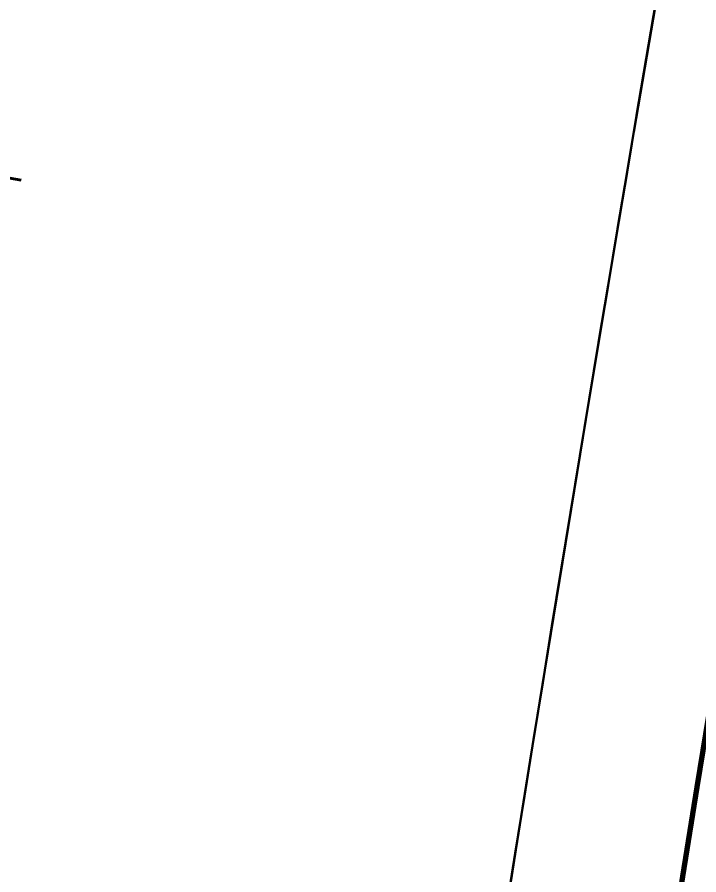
# Model space of a CAD drawing. Extents: x 2081963 to 2085386, y 738291 to 742228.
# Drawn here: x 2083656.59 to 2083664.64, y 741739.36 to 741749.5 of the extents above; entities that cross this region are included whole.
import ezdxf
from ezdxf.enums import TextEntityAlignment as Align

# ---------------------------------------------------------------- set-up
doc = ezdxf.new("R2010")
doc.units = 0
doc.header["$MEASUREMENT"] = 0
for name, color, linetype, lineweight in [('Prop Conc 5in Monolithic Keyed In Island', 1, 'Continuous', 30), ('Prop Horizontal Alignment', 2, 'Continuous', 70), ('Prop Horizontal Alignment Tick Label', 2, 'Continuous', 40)]:
    doc.layers.add(name, color=color, linetype=linetype, lineweight=lineweight)
doc.styles.add('Style-STANDARD', font='STANDARD.shx')

msp = doc.modelspace()

# ---------------------------------------------------------------- linework, layer by layer
at = {"layer": 'Prop Conc 5in Monolithic Keyed In Island', "extrusion": (0, 0, -1)}
for radius, start in [(1002, 358.515671), (998, 358.515671), (998, 4.307144)]:
    msp.add_arc((-2084651.897, 741581.36), radius, start, 14.256735, dxfattribs=at)
at = {"layer": 'Prop Conc 5in Monolithic Keyed In Island'}
msp.add_arc((2084651.897, 741581.36), 1002, 165.743265, 175.692856, dxfattribs=at)
at = {"layer": 'Prop Horizontal Alignment', "extrusion": (0, 0, -1)}
msp.add_arc((-2084651.897, 741581.36), 1000, 358.515671, 14.256735, dxfattribs=at)

# ---------------------------------------------------------------- texts
at = {"layer": 'Prop Horizontal Alignment Tick Label', "color": 2, "linetype": 'Continuous', "lineweight": 40, "style": 'Style-STANDARD'}
msp.add_text('15+00', height=6, rotation=79.9633, dxfattribs=at).set_placement((2083658.348, 741757.262), align=Align.CENTER)

doc.saveas('drawing.dxf')
